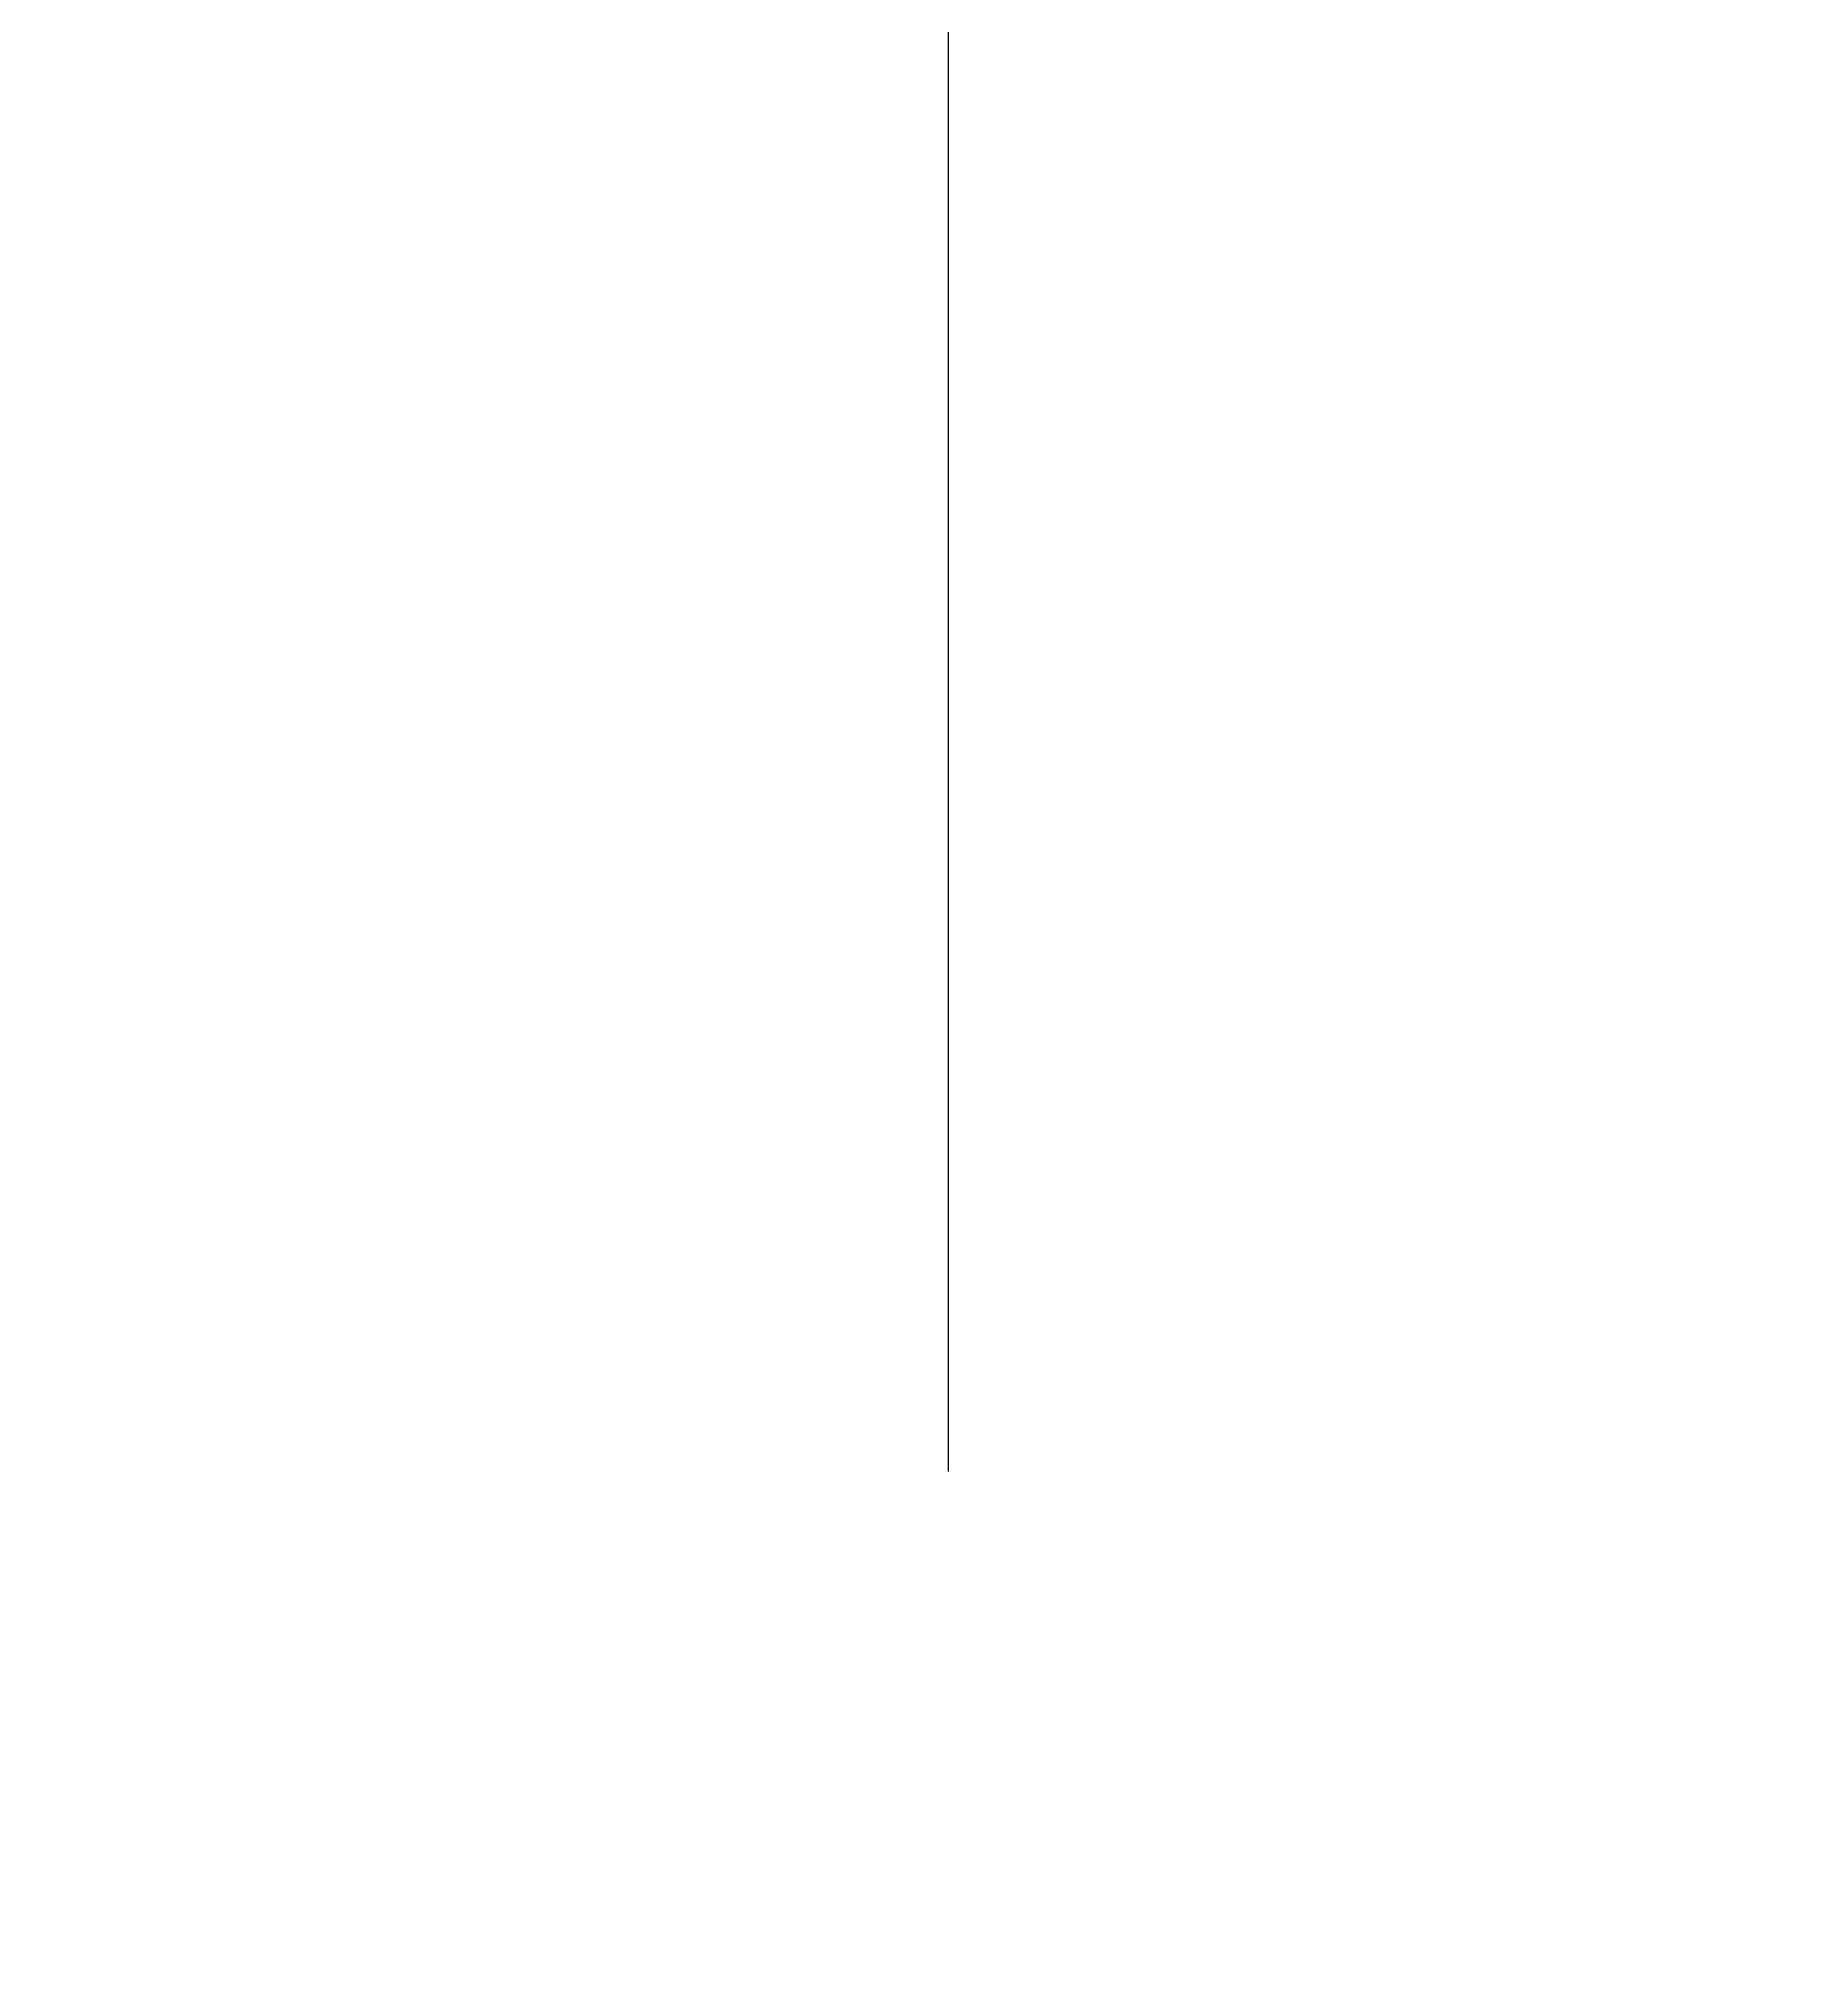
# Model space of a CAD drawing. Extents: x -200 to 162, y 0 to 712.
# Drawn here: x -3.6 to 59.8, y 261.1 to 330.2 of the extents above; entities that cross this region are included whole.
import ezdxf

# ---------------------------------------------------------------- set-up
doc = ezdxf.new("R2010")
doc.units = 0

# ---------------------------------------------------------------- blocks, each defined once
blk = doc.blocks.new('Pattern_4459199_M')
at = {"layer": '7'}
blk.add_line((28.968803, 458.914032), (28.968819, 278.914032), dxfattribs=at)

msp = doc.modelspace()

# ---------------------------------------------------------------- block references
at = {"layer": '1'}
msp.add_blockref('Pattern_4459199_M', (0, 0), dxfattribs=at)

doc.saveas('drawing.dxf')
